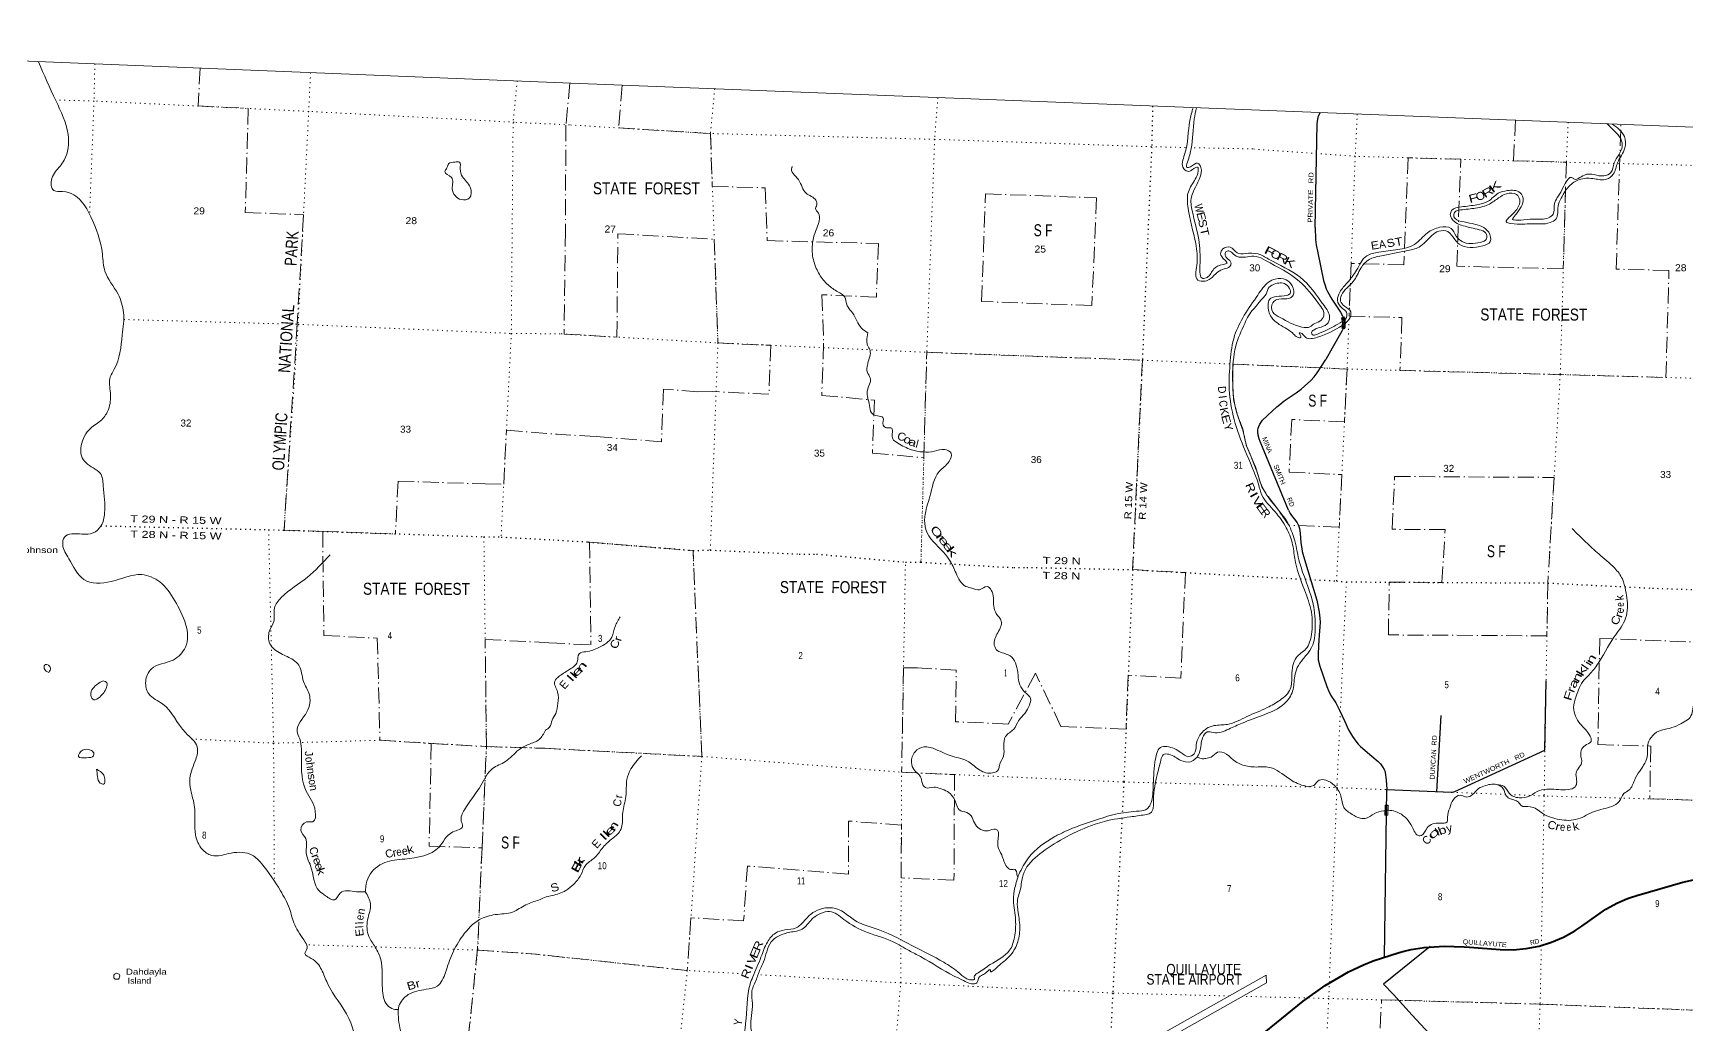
# Model space of a CAD drawing. Header units: feet. Extents: x -932108 to -739700, y 12311 to 202656.
# Drawn here: x -907176 to -865854, y 177869 to 202656 of the extents above; entities that cross this region are included whole.
import ezdxf
from ezdxf.enums import TextEntityAlignment as Align

# ---------------------------------------------------------------- set-up
doc = ezdxf.new("R2010")
doc.units = ezdxf.units.FT
doc.header["$LTSCALE"] = 80
doc.linetypes.add('DOT_DASHED', pattern=[7.7, 5, -1.2, 0.3, -1.2])
doc.linetypes.add('DOTTED', pattern=[1.5, 0.3, -1.2])
for name, color, linetype, lineweight in [('26', 7, 'Continuous', 40), ('29', 7, 'Continuous', 25), ('30', 7, 'Continuous', 35), ('31', 7, 'Continuous', 13), ('36', 7, 'Continuous', 13), ('39', 7, 'Continuous', 13), ('4', 7, 'Continuous', 13), ('44', 7, 'DOT_DASHED', 13), ('6', 7, 'DOTTED', 25), ('7', 7, 'DOTTED', 13)]:
    doc.layers.add(name, color=color, linetype=linetype, lineweight=lineweight)
for name, color, linetype in [('27', 7, 'Continuous'), ('41', 7, 'Continuous'), ('42', 7, 'Continuous')]:
    doc.layers.add(name, color=color, linetype=linetype)

msp = doc.modelspace()

# ---------------------------------------------------------------- linework, layer by layer
at = {"layer": '26'}
msp.add_lwpolyline([(-877083.03, 177132.26), (-875441.29, 178459.95), (-874893.83, 178857.67), (-874307.8, 179195.97), (-873938.12, 179367.88), (-873689.61, 179471.17), (-873046.05, 179680.24), (-872915.16, 179713.84), (-872745.87, 179756.84), (-872422.08, 179802.05), (-871922.49, 179838.24), (-871421.84, 179822.01), (-871287.7, 179808.7), (-870518.48, 179751.73), (-870192.31, 179746.77), (-869867.41, 179775.92), (-869547.33, 179838.87), (-869235.59, 179934.94), (-868935.6, 180063.07), (-868650.64, 180221.85), (-868478.81, 180337.9), (-867882.4, 180757.87), (-867860.45, 180771.79), (-867604.14, 180915.12), (-867334.26, 181030.88), (-867053.75, 181117.79), (-867046.45, 181119.62), (-865957.84, 181436.99), (-865691.57, 181491.88)], dxfattribs=at)
at = {"layer": '29'}
for p, q in [((-875142.17, 197799.79), (-875088.51, 200391.5)), ((-871999.98, 185598.22), (-872107.56, 183697.95)), ((-873410.49, 179571.02), (-873351.01, 183748.48)), ((-873351.01, 183748.48), (-871743.58, 183684.33)), ((-872269.54, 179825.99), (-873438.74, 178890.4))]:
    msp.add_line(p, q, dxfattribs=at)
for points in [[(-875088.51, 200391.5), (-875077.51, 200502.74), (-875070.04, 200542), (-875055.09, 200590.62), (-875020.53, 200666.18)], [(-875142.17, 197799.79), (-875133.58, 197497.8), (-875120.49, 197366.9), (-875073.78, 197161.21), (-874931.76, 196473.09), (-874903.73, 196372.11), (-874864.49, 196259.92), (-874834.59, 196200.08), (-874722.47, 196001.87), (-874505.7, 195680.25)], [(-874505.7, 195680.25), (-874457.11, 195590.49), (-874443.56, 195555.91), (-874430.95, 195485.78), (-874426.75, 195439.04), (-874423.48, 195392.28), (-874424.88, 195353.96), (-874430.95, 195313.75), (-874442.63, 195272.62), (-874472.06, 195205.29), (-874718.73, 194778.95), (-874874.65, 194499.31)], [(-875810.14, 190729.19), (-876517.82, 192451.82), (-876543.06, 192519.13), (-876566.41, 192608.9), (-876572.96, 192685.56), (-876571.09, 192730.43), (-876563.62, 192779.05), (-876548.67, 192823.93), (-876525.3, 192878.17), (-876494.47, 192928.65), (-876454.29, 192979.14), (-876099.24, 193315.73), (-876028.23, 193375.56), (-875916.1, 193461.58), (-875613.37, 193667.27), (-875489.11, 193760.77), (-875407.82, 193831.83), (-875254.59, 193973.94), (-875167.7, 194067.43), (-875090.14, 194168.42), (-874874.65, 194499.31)], [(-875810.14, 190729.19), (-875770.36, 190652.93), (-875735.77, 190600.58), (-875631.13, 190473.43), (-875590.96, 190415.45), (-875556.38, 190346.27), (-875533.03, 190271.47), (-875519.01, 190159.28), (-875496.58, 189912.45), (-875478.84, 189772.2), (-875466.68, 189703.02), (-875406.88, 189501.07), (-875100.42, 188483.83), (-875040.62, 188184.64), (-875026.61, 188033.18), (-875018.19, 187930.33), (-875022.87, 187820.01), (-875040.62, 187608.7), (-875063.04, 187354.39), (-875070.52, 187115.04), (-875063.99, 186993.5), (-875025.67, 186830.81), (-874853.75, 186329.67), (-874811.71, 186226.83), (-874749.1, 186105.28), (-874629.5, 185918.29), (-874532.33, 185738.78), (-874402.84, 185450.84)], [(-871655.76, 183701.4), (-869401.1, 184732.43), (-869374.56, 186474.56)], [(-874402.84, 185450.84), (-874309.04, 185247), (-874208.13, 185074.97), (-874124.97, 184959.03), (-874065.17, 184882.37), (-874010.04, 184824.39), (-873729.74, 184585.04), (-873565.29, 184450.41), (-873511.11, 184394.31), (-873456.91, 184315.77), (-873417.67, 184254.07), (-873398.05, 184214.8), (-873389.63, 184173.66), (-873367.21, 183990.4), (-873351.01, 183748.48)], [(-871743.58, 183684.33), (-871710.13, 183686.55), (-871677.43, 183694.03), (-871655.76, 183701.4)], [(-873438.74, 178890.4), (-873186.89, 178631.11), (-872715.96, 178115), (-872289.89, 177658.73), (-871990.89, 177277.26), (-871850.74, 177071.57), (-871736.74, 176873.34), (-871475.12, 176379.67), (-871368.61, 176144.06), (-871265.82, 175848.6), (-871153.69, 175482.09), (-871061.66, 175088.44)]]:
    msp.add_lwpolyline(points, dxfattribs=at)
at = {"layer": '29', "linetype": 'DOTTED', "lineweight": 100}
msp.add_arc((-874892.69, 195399.81), 467.93, 344.11126, 18.91466, dxfattribs=at)
at = {"layer": '31'}
for p, q in [((-874486.95, 195542.24), (-874414.26, 195562.34)), ((-874476.52, 195536.81), (-874419.65, 195552.54)), ((-874406.18, 195263.85), (-874480.03, 195279.55))]:
    msp.add_line(p, q, dxfattribs=at)
for points in [[(-874486.09, 195541.21), (-874473.2, 195496), (-874465.45, 195451.62), (-874462.37, 195406.68), (-874464, 195361.66), (-874470.37, 195316.87), (-874479.11, 195280.45)], [(-874469.66, 195285.52), (-874462.5, 195315.37), (-874456.02, 195360.95), (-874454.36, 195406.81), (-874457.5, 195452.58), (-874465.39, 195497.79), (-874476.52, 195536.81)], [(-874419.65, 195552.54), (-874407.81, 195510.99), (-874398.84, 195459.69), (-874395.28, 195407.75), (-874397.18, 195355.71), (-874404.48, 195304.31), (-874411.93, 195273.25), (-874469.66, 195285.52)], [(-874413.97, 195561.77), (-874400, 195512.78), (-874390.89, 195460.66), (-874387.27, 195407.88), (-874389.2, 195355), (-874396.61, 195302.81), (-874406.17, 195262.95)], [(-873397.72, 183107.79), (-873394.82, 183357.78), (-873319.82, 183356.91)], [(-873319.82, 183356.91), (-873322.72, 183106.92), (-873397.72, 183107.79)]]:
    msp.add_lwpolyline(points, dxfattribs=at)
msp.add_lwpolyline([(-873386.91, 183349.69), (-873327.9, 183349), (-873330.62, 183115), (-873389.63, 183115.69)], close=True, dxfattribs=at)
at = {"layer": '36'}
msp.add_lwpolyline([(-880814.23, 176603.76), (-876366.52, 179112.08), (-876361.74, 178924.27), (-880796.62, 176412.25)], dxfattribs=at)
at = {"layer": '39'}
for points in [[(-907044.18, 201939.6), (-906608.55, 200968.82), (-906303.29, 200123.64), (-906399.5, 199477.78), (-906615.12, 199192.41), (-906708.26, 199019.79), (-906656.3, 198723.08), (-906437.78, 198698.08), (-906157.67, 198613.6), (-905836.38, 198259.15), (-905735.04, 198064.73), (-905444.27, 197129.63), (-905380.42, 196705.42), (-905053.8, 196131.13), (-904916.92, 195675.08), (-904946.65, 195110.5), (-905150.06, 194252.42), (-905247.92, 194065.93), (-905243.71, 193658.8), (-905294.1, 193248.35), (-905461.88, 192992.83), (-905742.61, 192777.19), (-905971.36, 192347.44), (-905967.9, 192089.41), (-905674.31, 191786.7), (-905499.23, 191657.1), (-905423.82, 191345.13), (-905388.99, 190658.48), (-905481.39, 190336.75), (-905677.3, 190165.22), (-905956.9, 190136.87), (-906394.22, 190057.96), (-906435.57, 189872.68), (-906279.49, 189520.42), (-905905.85, 189000.19), (-905226.99, 188948.19), (-904460.46, 189121.47), (-904007.71, 188939.74), (-903635.63, 188469.94), (-903369.99, 187310.47), (-903680.18, 186987.52), (-904223.45, 186762.81), (-904361.61, 186453.44), (-904284.19, 186141.36), (-903941.68, 185890.6), (-903366.06, 185172.95), (-903073.12, 184815.88), (-903112.74, 184501.58), (-903258.6, 184035.47), (-903236.9, 183738.26), (-903141.17, 183306.42), (-903136.22, 182955.66), (-903116.59, 182616.25), (-902950.65, 182259.48), (-902718.23, 182106.87), (-902225.59, 182162.87), (-901699.96, 182110.46), (-901470.21, 181903.6), (-900993.76, 181219.09), (-900773.34, 180781.03), (-900640.23, 180371.5), (-900377.19, 179939.38), (-900328.37, 179783.84), (-900383.15, 179653.62), (-900225.78, 179532.96), (-899969.51, 179250.24), (-899820.97, 178908.44), (-899287.33, 178033.73), (-899023.16, 177049.59), (-898827.47, 176395.2), (-898613.37, 175828.54), (-898600.8, 175509.63), (-898573.26, 174879.75), (-898464.43, 174632.58), (-898273.21, 173599.7), (-898180.7, 172527.43), (-898123.48, 171886), (-898036.91, 171144.39), (-898146.46, 170555.59), (-898369.81, 169948.3), (-898814.33, 169188.87), (-899026.45, 168933.55), (-899051.96, 168578.26), (-899053.08, 168573.04)], [(-878194.36, 200790.2), (-878271.89, 200469.46), (-878404.68, 199617.48), (-878424.7, 199264.88), (-878299.72, 199196.84), (-878123.62, 199298.92), (-878081.12, 199305.81), (-878065.63, 199212.55), (-878137.96, 199004.68), (-878310.09, 198686.56), (-878324.06, 198333.78), (-878126.99, 197393.97), (-878100.08, 196848.35), (-878070.12, 196482.25), (-877893.57, 196457.18), (-877763.11, 196512.09), (-877581.11, 196680.6), (-877413.62, 196762.73), (-877277.06, 196819.49), (-877244.49, 196903.35), (-877337.74, 197025), (-877391.76, 197109.23), (-877375.45, 197187.49), (-877296.22, 197211.53), (-877183.77, 197127.69), (-877046.72, 197059.31), (-876619.29, 197073.71), (-876382.4, 196974.31), (-875531.17, 196446.22), (-875061.12, 195900.43), (-874926.98, 195585.93), (-875027.4, 195453.51), (-875186.61, 195379.21), (-875262.84, 195318.76), (-875474.63, 195308.49), (-876017.83, 195545.52), (-876199.3, 195681.72), (-876200.76, 195915.86), (-876053.11, 196008.63), (-875784.63, 196029.45), (-875695.92, 196103.68), (-875717.56, 196336.35), (-875868.33, 196489.87), (-876139.76, 196507.48), (-876305.06, 196431.33), (-876575.98, 196109.9), (-876912.56, 195602.6), (-877154.5, 195094.7), (-877262.87, 194466.05), (-877287.26, 193744.26), (-877167.19, 193002.33), (-876891.26, 192215.71), (-876560.35, 191379.15), (-876471.25, 191110.29), (-876142.76, 190687.49), (-875865.87, 190292.36), (-875715.44, 189912.83), (-875649.93, 189521.53), (-875412.02, 188744.04), (-875236.46, 188184.22), (-875236.11, 187625.21), (-875373.14, 187265.75), (-875615, 187046.43), (-875697.05, 186850.93), (-875726.19, 186603.52), (-875763.98, 186263.52), (-876019.5, 185988.07), (-876339.05, 185799.15), (-876848.99, 185573.13), (-877333.81, 185380.72), (-877667.09, 185347.57), (-877856.49, 185274.12), (-878041.25, 185079.45), (-878113.87, 184861.49), (-878166.24, 184647.01), (-878307.17, 184578.27), (-878495.81, 184674.3), (-878848.07, 184825.33), (-879009.77, 184805.59), (-879096.44, 184660.67), (-879145.19, 184431.97), (-879189.5, 183789.43), (-879261.54, 183377.73), (-879337.01, 183272.86), (-879538.08, 183213.86), (-880059.52, 183151.62), (-880601.74, 182995.1), (-881395.61, 182700.26), (-881646.92, 182574.03), (-882304.44, 182043.34), (-882547.67, 181632.34)], [(-878110.85, 200786.08), (-878162.01, 200508.79), (-878241.25, 199770.36), (-878333.38, 199431.86), (-878347.2, 199299.06), (-878256.06, 199316.71), (-878078.28, 199406.63), (-877994.86, 199293.33), (-878019.57, 199059.92), (-878131.51, 198804.71), (-878235.12, 198559.36), (-878212.7, 198211.63), (-878051.69, 197492.78), (-878021.98, 196832.06), (-877946.09, 196523.21), (-877842.65, 196548.6), (-877675.55, 196759.9), (-877442.75, 196872.52), (-877343.05, 196908.1), (-877413.06, 196996.81), (-877503.62, 197142.6), (-877447.93, 197260.13), (-877265.43, 197303.5), (-877092.01, 197167.52), (-876889.18, 197145.76), (-876567.21, 197134.82), (-876308.92, 197008.6), (-875518.03, 196554.83), (-874917.69, 195843.99), (-874780.97, 195549.6), (-874848.19, 195379.93), (-875045.98, 195294.59), (-875178.63, 195233.69), (-875232.72, 195172.63), (-875212.23, 195113.54), (-875099.07, 195126.55), (-874676.58, 195322.7), (-874465.13, 195447.33)], [(-874465.13, 195447.33), (-874385.32, 195508.37), (-874360.42, 195677.19), (-874481.96, 195795.59), (-874583.69, 195973.98), (-874525.39, 196184.26), (-874343.69, 196413.32), (-874107.04, 196733.69), (-873853.32, 197087.89), (-873552.66, 197178.45), (-873079.48, 197244.04), (-872662.84, 197375.78), (-872334.46, 197663.34), (-872026.4, 197802.12), (-871747.2, 197774.21), (-871619.66, 197582.99), (-871468.43, 197445.61), (-871017.82, 197425.06), (-870860.29, 197511.51), (-870878.39, 197655.29), (-871043.11, 197742.59), (-871445.21, 197840.51), (-871720.65, 198001.51), (-871765.54, 198123.84), (-871732.68, 198217.78), (-871488.31, 198311.91), (-871100.06, 198365.73), (-870823.66, 198452.92), (-870566.28, 198651.63), (-870340.82, 198718.04), (-870024.01, 198666.88), (-869942.93, 198470.9), (-870025.27, 198265.32), (-870184.43, 198049.76), (-870207.99, 197999.97), (-870174.12, 197986.92), (-870002.98, 197984.2), (-869686.08, 198007.71), (-869310.53, 198039.68), (-869195.09, 198133.35), (-869173.02, 198344.63), (-869006.36, 198683.09), (-868696.57, 199025.64), (-868692.66, 199021.5), (-868416.27, 199108.69), (-867931.49, 199085.17), (-867755.9, 199169.1), (-867670.58, 199408.9), (-867471.74, 199817.1), (-867504.58, 200009.72), (-867668.07, 200212.02), (-867848.94, 200386.86)], [(-867716.15, 200381.91), (-867416.33, 200067.82), (-867402.1, 199786.91), (-867587.78, 199416.7), (-867692.63, 199126.99), (-867861.31, 199002.5), (-868163.1, 199014.9), (-868503.76, 199006.18), (-868767.88, 198854.07), (-868996.54, 198531.46), (-869072.84, 198325.71), (-869121.91, 198014.27), (-869273.69, 197917.58), (-869723.65, 197889.68), (-870251.2, 197896.22), (-870370.71, 197943.93), (-870307.66, 198037.03), (-870127.32, 198217.7), (-870030.97, 198491.5), (-870107.95, 198618.75), (-870365.24, 198637.99), (-870559.45, 198536.41), (-870789.37, 198383.36), (-871132.64, 198281.87), (-871514.63, 198235.95), (-871655.09, 198183.34), (-871674.61, 198062.79), (-871492.46, 197950.79), (-870980.45, 197821.58), (-870807.26, 197677.53), (-870767.51, 197444.36), (-870949.71, 197340.43), (-871546.74, 197383.2), (-871656.32, 197497.23), (-871824, 197693.59), (-872051.32, 197703.93), (-872223.46, 197599.72), (-872547.92, 197308.02), (-872868.88, 197211.97), (-873527.16, 197082.89), (-873789.35, 196999.34), (-874000.96, 196781.2), (-874191.77, 196443.42), (-874485.34, 196104.45), (-874507.66, 195955.73), (-874406.53, 195827.81), (-874255.25, 195692.44), (-874296.82, 195503.9), (-874463.46, 195351.05)], [(-896636.24, 199429.88), (-896787.23, 199393.09), (-896834.69, 199288.69), (-896887.69, 199194.64), (-896723.46, 199049.47), (-896701.17, 198764.32), (-896476.58, 198493.25), (-896272.91, 198535.47), (-896253.76, 198802.43), (-896446.56, 199063.86), (-896503.45, 199260.08), (-896521.41, 199428.18), (-896636.24, 199429.88)], [(-886321.92, 195165.25), (-886479.47, 195282.98), (-886699.56, 195662.92), (-886812.11, 195803.52), (-886848.09, 195879.27), (-886891.06, 196056.14), (-887070.26, 196190.65), (-887310.73, 196363.32), (-887431.82, 196488.03), (-887606.37, 196775.8), (-887704.28, 197133.93), (-887657.79, 197604.82), (-887534.05, 197966.43), (-887552.46, 198156.7), (-887623.49, 198271.84), (-887603.48, 198333.81), (-887617.2, 198479.54), (-887861.69, 198652.33), (-888052.77, 198993.06), (-888220.92, 199292.74), (-888205.98, 199320.55)], [(-874463.46, 195351.05), (-874466.35, 195349.17), (-875086.97, 195055.58), (-875379.15, 195051.57), (-875471.13, 195146.95), (-875512.94, 195164.25), (-875533.01, 195166.82), (-875514.53, 195107.79), (-875500.19, 195044.83), (-875582.48, 195055.18), (-875680.96, 195134.6), (-876038.71, 195376.58), (-876237.1, 195555.63), (-876317.01, 195864.59), (-876283.01, 195998.86), (-876109.72, 196072.76), (-875855.15, 196100.02), (-875765.12, 196149.99), (-875779.76, 196273.5), (-875911.31, 196394.19), (-876200.09, 196367.88), (-876288.4, 196307.77), (-876369.89, 196132.44), (-876505.26, 195974.74), (-876676.39, 195763.55), (-876678.46, 195761.59), (-876902.21, 195398.49), (-877125.72, 194829.54), (-877203.63, 194066.85), (-877161.56, 193415.87), (-877059.32, 193041.72), (-876959.93, 192780.65), (-876863.02, 192360.23), (-876662.81, 191888.52), (-876452.15, 191287.35), (-876158.11, 190857.43), (-875809.03, 190379.58), (-875651.56, 189963.53), (-875531.67, 189429.46), (-875208.54, 188459.92), (-875138.94, 187856.61), (-875271.47, 187228.63), (-875448.86, 187009.54), (-875593.82, 186797.62)], [(-882568.82, 181559.4), (-882596.88, 181642.76), (-882603.09, 181703.5), (-882641.93, 181751.08), (-882750.59, 181754.32), (-882843.32, 181817.63), (-882975.26, 182116.23), (-883067.31, 182334.93), (-883069.2, 182472.23), (-883054.19, 182635.26), (-883069.67, 182722.51), (-883126.92, 182760.55), (-883313.38, 182721.71), (-883495.63, 182755.4), (-883633, 182874.54), (-883716.16, 183054.63), (-883847.43, 183175.6), (-884036.63, 183245.83), (-884110.58, 183397.39), (-884328.98, 183700.59), (-884507.99, 183774.55), (-884672.01, 183811.73), (-884881.82, 183799.83), (-884957.24, 183902.99), (-885004.49, 184071.92), (-885160.51, 184240.05), (-885229.4, 184425.77), (-885140.67, 184695.59), (-884917.5, 184816.08), (-884617.33, 184752.63), (-884213.63, 184583.17), (-883796.88, 184445.6), (-883521.29, 184235.55), (-883201.12, 184167.47), (-883055.57, 184251.94), (-883030.26, 184356.13), (-882930.61, 184587.28), (-882921.15, 184833.22), (-882877.48, 185078.15), (-882678.76, 185255.88), (-882551.43, 185470.06), (-882379.96, 185678.88), (-882283.92, 185857.66), (-882254.7, 186024.3), (-882389.02, 186177.66), (-882520.17, 186369.27), (-882567.23, 186610.85), (-882722.81, 187059.51), (-882917.25, 187156.13), (-883084.25, 187227.71), (-883160.83, 187359.17), (-883072.83, 187671.39), (-882985.62, 187957.4), (-883110.61, 188152.87), (-883171.69, 188330.28), (-883233.86, 188737.8), (-883339.95, 188825.74), (-883525.68, 188744.49), (-883717.87, 188782.52), (-883867.56, 188827.35), (-884115.4, 189155.64), (-884274.71, 189481.3), (-884431.65, 189685.79), (-884867.83, 190245.75), (-884894.39, 190565.43), (-884770.16, 191076.38), (-884537.88, 191697.13), (-884290.68, 191946.08), (-884239.94, 192158.5), (-884398.34, 192247.99), (-884655.35, 192207.22), (-885232.22, 192244.61), (-885567.69, 192405.99), (-885697.26, 192516.82), (-885707.55, 192642.26), (-885721.51, 192779.92), (-885854.13, 192789.93), (-885934.67, 192856.92), (-885941.06, 193044.81), (-886078.62, 193091.29), (-886229.4, 193166.43), (-886276.22, 193349.47), (-886333.76, 193710.44), (-886257.28, 194041.17), (-886335.44, 194186.8), (-886324.03, 194364.07), (-886316.77, 194404.21), (-886264.62, 194729.62), (-886325.17, 194858.57), (-886344.24, 194960.06), (-886321.92, 195165.25)], [(-868721.9, 190272.03), (-868376.94, 189933.53), (-868056.95, 189638.1), (-867658.1, 189281.97), (-867466.24, 189014.3), (-867385.7, 188727.53), (-867343.39, 188227.9), (-867408.98, 187973.42), (-867676.42, 187561.07), (-868105.18, 186856.54), (-868328.33, 186586.25), (-868417.27, 186492.34), (-868622.54, 186081.82), (-868684.84, 185801.02), (-868521.06, 185394.89), (-868272.02, 185083.26), (-868249.5, 184953.48), (-868323.72, 184892.98), (-868457.16, 184803.84), (-868508.46, 184627.68), (-868484.12, 184419.14), (-868572.92, 184270.25), (-868625.32, 184126.4), (-868606.17, 183948.28), (-868645.98, 183822.25), (-868823.19, 183752.49), (-869294.27, 183761.5), (-869534.92, 183727.81), (-869774.27, 183597.21), (-870045.67, 183544.19), (-870298.16, 183662.18), (-870432.2, 183837.43), (-870587.35, 183872.58)], [(-899756.79, 189620.08), (-900326.88, 189054.26), (-900974.65, 188548.71), (-901144.83, 188285.25), (-901163.42, 187947.75), (-901269.68, 187713.33), (-901259.02, 187396.53), (-900984.89, 187149.18), (-900676.15, 186990.76), (-900533.54, 186856.73), (-900420.25, 186454.23), (-900278.37, 186140.96), (-900334.76, 185690.52), (-900580.35, 185205.2), (-900514.91, 185018.63), (-900471, 184516.85), (-900351.49, 183707.13), (-900124.17, 183204.26), (-900185.16, 182947.44), (-900344.73, 182941.3), (-900483.7, 182738.73), (-900364.95, 182529.35), (-900352.54, 182166.13), (-900241.33, 181844.31), (-900028.18, 181217.26), (-899868.69, 181098.51), (-899641.86, 180996.54), (-899502.75, 181160.83), (-899093.65, 181198.84), (-898874.21, 181196.21)], [(-892503.84, 188069.28), (-892635.62, 187824.71), (-892715.53, 187562.56), (-893037.13, 187301.05), (-893364.41, 187195.08), (-893533, 187145.27), (-893579, 186942.72), (-893765.54, 186756.17), (-894020.01, 186589.67), (-894142.62, 186455.84), (-894071.46, 186193.54), (-894061.42, 185906.69), (-894118.96, 185652), (-894206.26, 185484.9), (-894271.53, 185313.15), (-894375, 185233.83)], [(-863384.25, 188326.88), (-863431.68, 188371.79), (-863512.13, 188376.03), (-863620.4, 188322.53), (-863706.09, 188355.17), (-863809.33, 188408.48), (-864023.7, 188378.1), (-864525.51, 188297.15), (-864812.51, 188262.72), (-864877.63, 188167.66), (-865012.44, 188030.13), (-865107.32, 188022.67), (-865382.09, 187707.39), (-865512.26, 187448.65), (-865549.81, 187259.99), (-865654.72, 186968.26), (-865628.94, 186739.51), (-865435.09, 186542.42), (-865396.95, 186323.42), (-865508.86, 186140.86), (-865657.16, 185953.25), (-865751.99, 185590.61), (-866048.13, 185374.81), (-866290.48, 185280.62), (-866554.29, 185211.24), (-866750.16, 185051.19), (-866833.94, 184865.83), (-866850.69, 184557.53), (-866934.76, 184362.09), (-867033.62, 184213.48), (-867163.05, 183980.95), (-867296.73, 183740.47), (-867426.14, 183651.23), (-867546.67, 183448.72), (-867731.39, 183326.7), (-868161.83, 183205.44), (-868578.11, 183015.16), (-869039.75, 183001.72), (-869466.31, 183160.85), (-869769.93, 183322.64), (-869996.68, 183353.14), (-870060.88, 183433.62), (-870178.09, 183491.35), (-870289.78, 183530.77), (-870380.14, 183611.98), (-870442.07, 183773.12), (-870600.35, 183874.37), (-870927.71, 183837.03), (-871095.48, 183744.81), (-871250.87, 183591.7), (-871384.5, 183567.15), (-871522.3, 183609.31), (-871686.38, 183504.89), (-871781.08, 183289.56), (-871833.86, 183060.96), (-871845.32, 182940.2), (-872021.39, 182910.77), (-872205.11, 182895.68), (-872345.05, 182790.58), (-872486.34, 182604.74), (-872567.58, 182601.04), (-872665.61, 182708.65), (-872782.3, 182927.81), (-873147.08, 183206.32), (-873316.03, 183235.39)], [(-906785.89, 186679.13), (-906738.23, 186787.54), (-906873.15, 186872.84), (-906902.84, 186801.8), (-906846.75, 186712.38), (-906785.89, 186679.13)], [(-875593.82, 186797.62), (-875652.12, 186587.34), (-875705.08, 186209.42), (-875911.25, 185898.29), (-876416.57, 185621.69), (-876964.35, 185410.85), (-877298.86, 185262.71), (-877694.18, 185172.75), (-877836.68, 185190.83), (-877953.54, 185046.75), (-877994.49, 184880.38), (-878041.17, 184653.64), (-878258.48, 184447.76), (-878497.3, 184478.59), (-878797.12, 184632.2), (-878936.39, 184621.93), (-878998.69, 184484.41), (-879089.49, 184121.66), (-879181.82, 183490.55), (-879261.64, 183159.78), (-879395.67, 183121.12), (-879755.69, 183068.53), (-880407.47, 182955.41), (-880635.05, 182885.03), (-881352.9, 182571.94), (-881959.97, 182187.17), (-882381.06, 181754.86), (-882471.37, 181480.89), (-882498.57, 181302.04), (-882582.82, 180957.26), (-882564.62, 180674.23), (-882521.25, 180283.55), (-882590.48, 179900.02), (-882776.59, 179586.32), (-883063.63, 179335.96), (-883218.45, 179203.02), (-883244.89, 179193.67), (-883256.23, 179220.21), (-883259.46, 179248.56), (-883322.82, 179216), (-883429.98, 179130.18), (-883530.31, 179072.42), (-883596.91, 178924.93), (-883728.65, 178896.29), (-883931.78, 178978.6), (-884160.28, 179089.87), (-885000.63, 179575.28), (-885290.44, 179726.59), (-885685.05, 179947.4), (-886331.13, 180179.22), (-886918.18, 180504.24), (-887275.12, 180703.83), (-887489.94, 180657.31), (-887715.6, 180512.21), (-887960.26, 180264.71), (-888264.67, 180184.35), (-888549.4, 180087.3), (-888730.67, 179945), (-888846.4, 179697.97), (-888924.01, 179445.85), (-889007.68, 179264.52), (-889118.63, 178972.96), (-889219.69, 178675.07), (-889203.05, 178408.22), (-889240.29, 177801.82), (-889206.29, 177578.89), (-889322.41, 177247.11), (-889471.36, 176750.76), (-889751.83, 176090.56), (-889905.34, 176004), (-890135.68, 175907.46), (-890457.1, 176009.19), (-891042.04, 176194.92), (-891219.21, 176197.81), (-891551.09, 176071.79), (-891836.14, 175892.01), (-891930.58, 175757.4), (-891925.35, 175585.72), (-891922.53, 175399.98), (-892019.38, 175251.31), (-892173.99, 175197.07), (-892727.76, 175202.32), (-893125.57, 175166.92), (-893235.29, 174990.36), (-893241.89, 174756.45), (-893368.51, 174552.09), (-893461.43, 174542.56), (-893567.23, 174505.13), (-893600.2, 174407.16), (-893622.33, 174193.86), (-893610.13, 173983.64)], [(-905427.26, 186470.34), (-905678.36, 186283.43), (-905735.4, 186106.99), (-905660.38, 185992.46), (-905511.74, 186063.6), (-905342.94, 186298.93), (-905330.98, 186419.2), (-905427.26, 186470.34)], [(-894375, 185233.83), (-894532.16, 185002.19), (-894792.17, 184880.19), (-895042.91, 184741.62), (-895375.76, 184450.01), (-895694.64, 184278.58), (-895985.54, 183855.95), (-896400.63, 183244.13), (-896477.08, 182959.87), (-896445.09, 182831.37), (-896685.78, 182692.29), (-897032.92, 182314.78), (-897890.33, 182015.09), (-898390.68, 181925.23), (-898784.52, 181582.28), (-898861.5, 181328.27), (-898875.86, 181200.06)], [(-905740.14, 184737.41), (-905943.85, 184735.48), (-906038.42, 184575.01), (-905838.2, 184546.9), (-905664.49, 184594.64), (-905660.94, 184666.98), (-905740.14, 184737.41)], [(-873315.13, 183235.24), (-873430.64, 183222.25), (-873668.45, 183146.09), (-873860.89, 183036.4), (-874014.08, 183032.57), (-874218.77, 183131.07), (-874423.37, 183304.24), (-874499.88, 183590.9), (-874661.67, 183853.69), (-874873.5, 183984.68), (-875038.65, 183985.22), (-875179.26, 183855.93), (-875431.25, 183848.78), (-875802.84, 184028.59), (-876274.52, 184301.99), (-876662.91, 184314.76), (-876989.5, 184376.28), (-877132.31, 184454.91), (-877579.08, 184683.21), (-877737.52, 184564.5), (-877877.48, 184530.04), (-877962.46, 184516.25), (-878024.29, 184538.14), (-878086.28, 184561.9)], [(-891973.37, 184595.64), (-892238.48, 184265.97), (-892338.62, 184000.34), (-892364.54, 183581.3), (-892442.45, 183175.81), (-892461.9, 182843.37), (-892524.47, 182695.77), (-892723.09, 182509.56), (-892957.18, 182279.93), (-893155.32, 182039.22), (-893376.08, 181853.62), (-893487.34, 181622.61), (-893669.21, 181387.5), (-893867.09, 181227.5), (-894200.92, 181103.56), (-894401.83, 181050.6), (-894544.33, 180990.8)], [(-905589.82, 184262.23), (-905565.06, 184073.98), (-905496.33, 183913.42), (-905414.96, 183887.2), (-905386.33, 184018.73), (-905426.86, 184137.59), (-905583.57, 184257.45)], [(-882547.67, 181632.34), (-882643.54, 181304.03), (-882678.86, 180980.11), (-882628.28, 180488.32), (-882656.49, 180059.25), (-882776.46, 179733.63), (-883263.93, 179375.82), (-883565.88, 179168.25), (-883654.64, 179092.01), (-883661.42, 179065.96), (-883650.82, 179013.2), (-883735.98, 178993.36), (-883873.83, 179033.5), (-884072.67, 179196.42), (-884422.49, 179434.15), (-885204.4, 179849.33), (-886184.76, 180298.26), (-886583.43, 180446.54), (-887123.9, 180780.36), (-887458.41, 180775.5), (-887690.87, 180674.98), (-887903.97, 180475.05), (-888108.4, 180297.07), (-888391.88, 180244.38), (-888629.87, 180162.18), (-888829.57, 179937.65), (-888989.2, 179562.68), (-889194.45, 179069.91), (-889262.14, 178884.1), (-889308.99, 178651.31), (-889407.47, 177659.14), (-889565.17, 176995.53), (-889675.77, 176502.15), (-889833.94, 176250.24), (-890108.48, 176086.31), (-890578.78, 176194.19), (-891080.5, 176331.19), (-891447.71, 176309.07), (-891650.15, 176201.67), (-891822.12, 176103.52), (-891993.13, 175896.36), (-892050.56, 175645.69), (-892092.13, 175457.15), (-892302, 175372.15), (-892771.35, 175371.02), (-893104.41, 175345.94), (-893263.65, 175199), (-893308.2, 174976.23), (-893373.96, 174715.71), (-893481.47, 174617.78), (-893522.42, 174665.33), (-893467.9, 174813.16), (-893412.52, 174991.23), (-893428.53, 175066.34), (-893495.61, 174973.35), (-893588.64, 174745.87), (-893648.1, 174565.89), (-893721.27, 174471.05), (-893741.73, 174245.6), (-893739.37, 174043.73), (-893621.41, 173798.29), (-893475.39, 173761.96), (-893258.38, 173814.47), (-893048.05, 173701.69), (-892917.36, 173550.75), (-892921.49, 173332.91), (-893105.58, 173019.16), (-893291.51, 172732.83)], [(-898875.86, 181200.06), (-898745.66, 180895.43), (-898817.68, 180496.13), (-898787.72, 180079.66), (-898625.58, 179809.69), (-898491.26, 179506.87), (-898448.54, 178775.51), (-898331.42, 178368.79), (-898169.33, 178262), (-898048.32, 178254.01)], [(-894544.33, 180990.8), (-894861.98, 180870.9), (-895195.44, 180690.12), (-895628.04, 180625.08), (-896021.18, 180501.66), (-896438.08, 180099.43), (-896699.9, 179653.19), (-896872.2, 179182.35), (-897076.49, 178840.01), (-897354.64, 178759.21), (-897800.65, 178626.35), (-898034.76, 178333.85), (-898055.74, 178193.88)], [(-905039.33, 179013.65), (-905016.1, 179117.24), (-905090.54, 179161.24), (-905155.26, 179116.12), (-905143.51, 179026.9), (-905039.33, 179013.65)], [(-898055.84, 178191.87), (-897972.6, 177670.01), (-897838.3, 177284.59), (-898029.17, 176887.19), (-898354.11, 176633.47), (-898694.38, 176642.39), (-898814.7, 176819.62), (-898826.9, 177063.97), (-898903.52, 177063.77), (-898964.95, 176854.62)]]:
    msp.add_spline(points, degree=3, dxfattribs=at)
at = {"layer": '4'}
msp.add_lwpolyline([(-924530.42, 202655.58), (-893729.37, 201405.05), (-862926.63, 200196.88), (-832122.26, 199031.09), (-801316.3, 197907.67), (-770508.84, 196826.62), (-739699.92, 195787.95), (-745759.19, 12310.89), (-776820.49, 13358.06), (-807880.32, 14447.96), (-838938.61, 15580.59), (-869995.32, 16755.93)], dxfattribs=at)
at = {"layer": '44'}
for p, q in [((-895349.02, 192732.64), (-894079.59, 192630.18)), ((-898056.33, 191460.24), (-898122.63, 190141.7)), ((-899939.36, 190201.84), (-898122.63, 190141.7)), ((-893270.51, 189934.77), (-893238.62, 187365.55)), ((-893270.51, 189934.77), (-890686.58, 189726.2)), ((-895880.53, 187502.64), (-894287.54, 187419.98)), ((-894287.54, 187419.98), (-893238.62, 187365.55)), ((-896066.61, 179740.45), (-894598.28, 179634.25))]:
    msp.add_line(p, q, dxfattribs=at)
for points in [[(-903003.59, 201777.13), (-903050.3, 200835.72), (-901799.8, 200774.48), (-901873.19, 198172.18), (-900418.14, 198114.92), (-900575.52, 195409.54), (-900906.06, 190233.4), (-899939.36, 190201.84), (-899910.37, 187601.03), (-898576.42, 187534.95), (-898508.7, 184983.01), (-897226.29, 184902.36), (-897281.61, 182333.03), (-895958.29, 182295.29), (-896071.96, 179771.3), (-896329.94, 177260.44), (-895127.51, 177197.02), (-895302.38, 174634.83), (-894798.38, 174620.57)], [(-892453.99, 201354.18), (-892543.16, 200285.16), (-890251.72, 200145.47), (-890204.56, 198823.81), (-888882.5, 198789.56), (-888835.34, 197467.9), (-886056.7, 197395.93), (-886106.16, 196055.81), (-887466.29, 196116.64), (-887423.24, 194910.1), (-887471.35, 193601.44), (-886154.87, 193481.2), (-886203.44, 192160.14), (-884919.9, 192042.91), (-884846.59, 194678.16), (-879460.01, 194480.5), (-879704.32, 189246.39), (-878386.2, 189173.34), (-878494.66, 186535.3), (-879812.78, 186608.35), (-879868.22, 185259.8), (-881493.36, 185330.81), (-882129.3, 186656.34), (-882812.52, 185388.45), (-884131.69, 185446.1), (-884108.19, 186735.36), (-885078.24, 186791.75), (-885427.34, 186794.14), (-885474.93, 184183.53), (-884155.17, 184125.86), (-884167.01, 181483.86), (-885486.77, 181541.53), (-885480.86, 182859.88), (-886800.41, 182964.2), (-886806.35, 181640.56), (-889328.63, 181839.98), (-889422.03, 180468.82), (-890739.88, 180545.24), (-890829.59, 179228.22), (-894598.28, 179634.25)], [(-893761.46, 201406.33), (-893862.87, 200352.7), (-893876.39, 197721.54)], [(-870139.24, 200485.46), (-870186.2, 199464.98), (-868866.51, 199427.91), (-868942.73, 196761.55), (-871604.26, 196830.24), (-871502.59, 199501.95), (-872822.13, 199539.01), (-872923.92, 196864.3), (-874243.58, 196898.35), (-874293.78, 195579.22), (-872974.13, 195545.16), (-873024.33, 194226.01), (-866379.17, 194049.5), (-866302.75, 196723.07), (-867622.35, 196756.02), (-867502.23, 200360.02)], [(-893876.39, 197721.54), (-893907.59, 195133.8), (-892588.2, 195057.48), (-892566.06, 197641.66), (-890157.4, 197502.14), (-890064.97, 194911.53), (-888746.24, 194852.56), (-888791.05, 193633.75), (-890205.89, 193696.11), (-890564.8, 193689.25), (-891428.24, 193758.95), (-891476.78, 192438.57), (-893126.22, 192571.71), (-894079.59, 192630.18)], [(-875796.11, 190358.96), (-876078.22, 190756.32), (-876367.69, 191142.47), (-876472.21, 191319.45), (-876616.94, 191737.78), (-876769.72, 192131.98), (-876858.16, 192341.15), (-876954.65, 192751.43), (-877083.3, 193105.4), (-877179.79, 193491.55), (-877195.87, 193853.57), (-877211.95, 194167.32), (-877192.04, 194382.78)], [(-877192.04, 194382.78), (-874343.99, 194260.07), (-874409.76, 192941.68), (-875728.56, 192998.5), (-875794.33, 191680.11), (-874475.52, 191623.29), (-874541.29, 190304.9), (-875796.11, 190358.96)], [(-898056.33, 191460.24), (-895879.42, 191388.52), (-895417, 191380.66), (-895349.02, 192732.64)], [(-894392.83, 184781.89), (-890465.19, 184578.07), (-890686.58, 189726.2)], [(-897226.29, 184902.36), (-895847.29, 184824.05), (-895880.53, 187502.64)], [(-863421.66, 187350.28), (-868033.43, 187527.08), (-868078.12, 184874.21), (-866758.55, 184837.84), (-866780.78, 183517.95), (-865450.31, 183481.27), (-865437.38, 184802.75), (-863533.43, 184745.85)], [(-895958.29, 182295.29), (-895847.29, 184824.05), (-894392.83, 184781.89)], [(-877641.98, 174501.02), (-877578.12, 175819.62), (-876258.74, 175774.68), (-875918.99, 175174.86), (-874939.37, 175729.74), (-874867.63, 177211.2), (-873547.78, 177176.15), (-873483.91, 178494.92), (-869520.31, 178389.65), (-864291.12, 178182.23), (-864339.31, 176803.67), (-863828.52, 176791.96)]]:
    msp.add_lwpolyline(points, dxfattribs=at)
for points in [[(-883379.61, 198635.89), (-880603.73, 198540.38), (-880721.48, 195847.68), (-883478.79, 195948.86)], [(-873156.33, 191574.2), (-869172.18, 191551.59), (-869330.27, 188912.57), (-869352.51, 187592.54), (-873312.69, 187615.03), (-873290.45, 188934.92), (-871974.11, 188927.45), (-871895.06, 190247.03), (-873222.16, 190254.56)]]:
    msp.add_lwpolyline(points, close=True, dxfattribs=at)
at = {"layer": '6'}
for points in [[(-879204.42, 200830.06), (-879227.4, 199799.7), (-879460.01, 194480.5), (-879704.32, 189246.39), (-879922.44, 183940.91), (-879963.03, 183169.88)], [(-905479.14, 190340.71), (-901292.58, 190244.62), (-900906.06, 190233.4), (-895912.38, 190068.89), (-895483.32, 190061.59), (-894184.9, 189991.67)], [(-894184.9, 189991.67), (-893313.23, 189938.22), (-890686.58, 189726.2), (-890255.3, 189734.44), (-888036.34, 189636.64), (-887599.25, 189636.64), (-885379.22, 189433.87), (-884992.56, 189431.23), (-882671.92, 189296.31), (-882349.49, 189301.5), (-879704.32, 189246.39), (-875494.86, 189013.09)], [(-875393.7, 189007.47), (-874608.18, 188963.94), (-874363.07, 188941.01), (-869324.23, 188912.41), (-866715.38, 188783.63), (-864079.23, 188694.45), (-863370.84, 188669.31)], [(-879970.2, 183033.75), (-880200.15, 178665.34), (-880285.79, 176908.99)]]:
    msp.add_lwpolyline(points, dxfattribs=at)
at = {"layer": '7'}
for p, q in [((-874264.42, 196350.84), (-874288.1, 195728.5)), ((-904909.11, 195497.43), (-900995.48, 195389.09)), ((-884914.65, 192231.58), (-884992.56, 189431.23))]:
    msp.add_line(p, q, dxfattribs=at)
for points in [[(-905633.89, 201883.35), (-905653.51, 200957.44), (-905764.1, 198130.84)], [(-900241.75, 201665.67), (-900556.45, 195342.72), (-900906.06, 190233.4)], [(-895080.6, 201459.02), (-895182.32, 200422.99), (-895227.51, 195149.4), (-895483.32, 190061.59)], [(-890144.53, 201262.26), (-890251.72, 200145.47), (-890064.97, 194911.53), (-890255.3, 189734.44)], [(-893771.08, 200360.02), (-895153.86, 200427.61), (-900290.69, 200697.65), (-905653.51, 200957.44), (-906610.27, 200982.92)], [(-884571.34, 201039.85), (-884650.15, 200000.38), (-884846.59, 194678.16), (-884992.56, 189431.23)], [(-884571.22, 201041.41), (-884650.15, 200000.38), (-884846.59, 194678.16), (-884906.92, 192509.42)], [(-874090.26, 200629.86), (-874141.68, 199576.07), (-874257.61, 196529.72)], [(-868820.64, 200424.79), (-868866.51, 199427.91), (-868883.36, 198838.46)], [(-878380.3, 199795.77), (-879229.02, 199813.87), (-884650.15, 200000.38), (-890251.72, 200145.47), (-893771.08, 200360.02)], [(-867674.86, 199398.15), (-868866.51, 199427.91), (-874141.68, 199576.07), (-876698.63, 199759.92), (-878237.9, 199792.74)], [(-862961.65, 199287.95), (-863701.58, 199298.95), (-867596.16, 199396.19)], [(-868886.84, 198716.77), (-869018.16, 194122.61), (-869330.27, 188912.57), (-869419.92, 183591.43), (-869520.31, 178389.65), (-869642.97, 175263.54)], [(-874296.65, 195504.11), (-874343.99, 194260.07), (-874608.18, 188963.94)], [(-900619.26, 195378.68), (-900554.77, 195376.89), (-895227.51, 195149.4), (-893979.5, 195137.96)], [(-893979.5, 195137.96), (-890064.97, 194911.53), (-884846.59, 194678.16), (-879460.01, 194480.5), (-877269.91, 194386.14)], [(-877192.04, 194382.78), (-874343.99, 194260.07), (-869018.16, 194122.61), (-863891.87, 193980.6), (-863166.64, 193968.3)], [(-901292.58, 190244.62), (-901167.48, 184908.15), (-901147.33, 181464.43)], [(-895912.38, 190068.89), (-895847.29, 184824.05), (-896066.61, 179740.45), (-896606.39, 174658.74), (-896816.8, 171747.99), (-896920.33, 170315.82)], [(-890686.58, 189726.2), (-890465.19, 184578.07), (-890829.59, 179228.22), (-891137.63, 176342.65)], [(-885493.73, 179989.35), (-885474.93, 184183.53), (-885379.22, 189433.87)], [(-874363.08, 188941.01), (-874596.01, 183871.77), (-874803.76, 178529.97), (-875070.69, 173018.28), (-875169.44, 169243.45)], [(-894392.83, 184781.89), (-895847.29, 184824.05), (-898508.7, 184983.01), (-901167.48, 184908.15), (-903235.5, 185016.91)], [(-894392.83, 184781.89), (-890465.19, 184578.07), (-885474.93, 184183.53), (-879922.44, 183940.91), (-879179.03, 183920.88)], [(-879121.83, 183919.34), (-874598.8, 183797.47), (-869345.62, 183588.64), (-864130.61, 183444.9), (-863572.86, 183426.44)], [(-894598.28, 179634.25), (-896066.61, 179740.45), (-900350.07, 179871.47)], [(-886097.68, 169492.14), (-885918.57, 173667.64), (-885498.53, 178919.08), (-885494.44, 179832.15)], [(-889557.65, 179154.46), (-890829.59, 179228.22), (-894598.28, 179634.25)], [(-877284.97, 178592.21), (-880200.15, 178665.34), (-885498.53, 178919.08), (-889061.36, 179125.68)], [(-863775.89, 178157.72), (-864291.12, 178182.23), (-869520.31, 178389.65), (-874803.76, 178529.97), (-876956.18, 178583.96)]]:
    msp.add_lwpolyline(points, dxfattribs=at)

# ---------------------------------------------------------------- texts
at = {"layer": '27', "width": 1.1}
msp.add_text('QUILLAYUTE', height=120, rotation=355.764, dxfattribs=at).set_placement((-871458.7, 179891.42))
at = {"layer": '27'}
for s, rotation, width, p in [('R', 10.438, 0.85, (-869702.77, 179874.79)), ('D', 13.618, 0.9, (-869589.29, 179899.69))]:
    msp.add_text(s, height=120, rotation=rotation, dxfattribs=dict(at, width=width)).set_placement(p, align=Align.CENTER)
at = {"layer": '30'}
for s, rotation, width, p in [('PRIVATE   RD', 88.814, 1.2, (-875209.77, 197916.25)), ('SMITH', 292.334, 1.05, (-876186.1, 191842.7)), ('DUNCAN  RD', 86.76, 1.1, (-872160.67, 183998.25)), ('WENTWORTH   RD', 24.574, 1.15, (-871399.1, 183895.74))]:
    msp.add_text(s, height=120, rotation=rotation, dxfattribs=dict(at, width=width)).set_placement(p)
for s, p in [('MINA', (-876472.34, 192533.67)), ('RD', (-875853.45, 191022.35))]:
    msp.add_text(s, height=120, rotation=292.334, dxfattribs=at).set_placement(p)
at = {"layer": '36', "width": 0.85}
for s, p in [('QUILLAYUTE', (-878862.42, 179128.74)), ('STATE AIRPORT', (-879357.59, 178876.78))]:
    msp.add_text(s, height=264, dxfattribs=at).set_placement(p)
at = {"layer": '41'}
for s, rotation, width, p in [('R', 30.564, 1.45, (-870780.99, 198596.7)), ('K', 36.96, 1.7, (-870589.88, 198738.78)), ('W', 282.076, 0.85, (-878140.46, 198256.26)), ('F', 14.592, 1.4, (-871168.54, 198435.71)), ('O', 22.454, 1.1, (-870977.8, 198493.4)), ('E', 284.143, 1.25, (-878083.74, 198052.2)), ('S', 284.143, 1.15, (-878045.91, 197876.54)), ('T', 283.065, 1.25, (-878002.67, 197668.57)), ('S', 13.726, 1.15, (-873231.04, 197316.58)), ('T', 10.538, 1.2, (-873036.57, 197346.18)), ('F', 332.888, 1.7, (-876315.99, 197107.34)), ('O', 331.754, 1.2, (-876173.07, 197031.02)), ('R', 331.754, 1.4, (-876005.56, 196944.03)), ('E', 9.084, 1.15, (-873634.24, 197255.2)), ('K', 329.892, 1.5, (-875828.01, 196837.45)), ('D', 276.317, 0.95, (-877565.41, 193731.04)), ('I', 277.641, 1.05, (-877554.72, 193548.34)), ('C', 276.566, 0.85, (-877535.58, 193383.52)), ('K', 281.554, 1.1, (-877509.38, 193182.07)), ('E', 285.363, 1.3, (-877462.61, 192980.63)), ('C', 340.747, 1.1, (-885506.98, 192477.46)), ('o', 338.02, 1.25, (-885364.54, 192404.7)), ('Y', 288.429, 1.05, (-877406.05, 192777.72)), ('a', 341.774, 1.25, (-885229.49, 192337.88)), ('R', 293.635, 1.3, (-876844.82, 191254.07)), ('I', 299.447, 1.7, (-876758.76, 191067.05)), ('V', 299.679, 1.4, (-876665.87, 190891.12)), ('E', 306.144, 1.8, (-876546.86, 190711)), ('C', 307.613, 1.55, (-884686.69, 190137.93)), ('r', 307.613, 1.95, (-884588.04, 190011.5)), ('e', 308.223, 1.75, (-884496.28, 189903.18)), ('e', 308.223, 1.75, (-884391.59, 189764.95)), ('k', 307.373, 1.95, (-884293.94, 189634.49)), ('C', 68.398, 1.15, (-867542.53, 187943.87)), ('r', 70.143, 1.35, (-867464.39, 188080.44)), ('e', 80.702, 0.95, (-867432.78, 188213.75)), ('e', 92.2, 0.75, (-867424.97, 188378.61)), ('C', 67.452, 1.15, (-892549.77, 187347.88)), ('r', 73.498, 1.25, (-892472.48, 187494.2)), ('e', 48.19, 1.9, (-893509.38, 186644.88)), ('n', 52.177, 1.85, (-893400.09, 186758.39)), ('k', 58.987, 1.7, (-868402.87, 186658.52)), ('l', 55.937, 1.35, (-868314.19, 186759.4)), ('i', 58.386, 1.35, (-868242.96, 186857.45)), ('n', 58.991, 1.6, (-868163.55, 186961.77)), ('l', 48.915, 1.65, (-893674.47, 186469.69)), ('l', 48.733, 1.65, (-893594.1, 186543.53)), ('a', 61.845, 1.5, (-868599, 186358.17)), ('n', 63.168, 1.5, (-868510.88, 186514.66)), ('F', 72.668, 1.45, (-868715.84, 186065.11)), ('r', 68.464, 1.4, (-868658.4, 186213.32)), ('o', 277.621, 0.9, (-900369.05, 184489.34)), ('s', 279.173, 1.15, (-900307.11, 184059.65)), ('o', 279.173, 0.9, (-900284.78, 183921.3)), ('C', 79.17, 0.95, (-892480.58, 183402.14)), ('l', 46.685, 1.75, (-892852.99, 182503.48)), ('l', 46.827, 1.75, (-892780.12, 182572.98)), ('e', 46.476, 2, (-892685.57, 182670.53)), ('n', 58.965, 1.6, (-892594.61, 182785.63)), ('o', 44.405, 2, (-872115.57, 182585.99)), ('l', 29.327, 1.2, (-872043.46, 182605.28)), ('b', 22.543, 1.35, (-871930.7, 182643.57)), ('y', 14.733, 1.1, (-871769.56, 182694.6)), ('C', 339.812, 1.1, (-869260.7, 182769.87)), ('r', 343.263, 1.25, (-869105.4, 182732.63)), ('e', 354.518, 0.85, (-868967.36, 182717.65)), ('e', 2.227, 0.75, (-868801.54, 182714.87)), ('k', 12.982, 1.15, (-868609.3, 182735.37)), ('r', 12.015, 1.1, (-898125.16, 182076.81)), ('e', 7.015, 0.9, (-898023.79, 182097.84)), ('k', 15.17, 1.25, (-897725.72, 182159.65)), ('r', 289.045, 1.3, (-900207.67, 182052.92)), ('e', 289.082, 1.15, (-900163.92, 181935.16)), ('e', 288.536, 1.15, (-900121.42, 181801.25)), ('B', 61.085, 1.55, (-893505.02, 181776.6)), ('F', 61.085, 1.75, (-893504.63, 181768.55)), ('k', 58.474, 1.75, (-893443.22, 181894.99)), ('r', 58.474, 1.7, (-893421.38, 181934.33)), ('k', 288.536, 1.3, (-900078.37, 181672.85)), ('S', 17.004, 1.2, (-894114.58, 181212.58)), ('e', 82.388, 0.9, (-898919.17, 180541.81)), ('E', 97.048, 1.1, (-898921.77, 180189.28)), ('E', 67.34, 1.45, (-889049.79, 179625.21)), ('R', 67.134, 1.3, (-888971.61, 179810.29)), ('I', 67.434, 1.5, (-889197.24, 179279.75)), ('V', 67.34, 1.25, (-889119.83, 179465.57)), ('B', 16.845, 1.25, (-897695.84, 178762.56)), ('r', 16.331, 1.25, (-897538.23, 178809.62)), ('R', 68.675, 1.25, (-889268.15, 179115.01)), ('Y', 79.934, 0.9, (-889464.16, 177919.13))]:
    msp.add_text(s, height=200, rotation=rotation, dxfattribs=dict(at, width=width)).set_placement(p, align=Align.CENTER)
for s, rotation, p in [('A', 9.107, (-873448.85, 197277.82)), ('l', 345.614, (-885109.8, 192292.88)), ('R', 309.71, (-876453.39, 190593.02)), ('k', 96.013, (-867440.43, 188552.44)), ('E', 48.622, (-893838.25, 186307.41)), ('J', 275.155, (-900383.38, 184640.73)), ('h', 277.621, (-900346.19, 184346.82)), ('n', 277.621, (-900328.44, 184205.4)), ('n', 279.173, (-900262.31, 183782.14)), ('r', 83.916, (-892451.74, 183570.3)), ('C', 284.768, (-900257.13, 182196.51)), ('C', 15.542, (-898253.05, 182056.83)), ('e', 11.174, (-897871.95, 182121.15)), ('E', 47.891, (-893031.68, 182330.02)), ('C', 46.319, (-872284.17, 182421.47)), ('n', 81.04, (-898888.75, 180690.67)), ('l', 94.143, (-898924.18, 180326.12)), ('l', 93.143, (-898919.47, 180424.51))]:
    msp.add_text(s, height=200, rotation=rotation, dxfattribs=at).set_placement(p, align=Align.CENTER)
at = {"layer": '42'}
for s, width, p in [('Cape Johnson', 1.3, (-907394.35, 189661.93)), ('Dahdayla', 1.2, (-904346.72, 179123.97)), ('Island', 1.1, (-904519.24, 178898.49))]:
    msp.add_text(s, height=150, dxfattribs=dict(at, width=width)).set_placement(p, align=Align.CENTER)
at = {"layer": '44'}
for s, rotation, width, p in [('STATE  FOREST', 359.919, 0.85, (-893188.59, 198627.27)), ('PARK', 86.498, 0.8, (-900594.94, 196829.63)), ('S F', 359.919, 0.75, (-882175.02, 197579.18)), ('NATIONAL', 86.373, 0.85, (-900755.31, 194156.71)), ('STATE  FOREST', 359.919, 0.85, (-871016.29, 195474.05)), ('S F', 359.919, 0.75, (-875314.62, 193319.76)), ('OLYMPIC', 86.373, 0.8, (-900906.44, 191718.85)), ('S F', 359.919, 0.75, (-870851.23, 189556.58)), ('STATE  FOREST', 359.919, 0.85, (-898933.14, 188619.72)), ('STATE  FOREST', 359.919, 0.85, (-888518.56, 188661.06)), ('S F', 359.919, 0.75, (-895482.53, 182278.37))]:
    msp.add_text(s, height=300, rotation=rotation, dxfattribs=dict(at, width=width)).set_placement(p)
at = {"layer": '6'}
for s, rotation, width, p in [('R 15 W', 87.328, 1.2, (-879738.52, 190500.25)), ('R 14 W', 87.328, 1.2, (-879377.25, 190487.77)), ('T 29 N', 358.806, 1.35, (-881949.86, 189393.2)), ('T 28 N', 358.806, 1.35, (-881956.76, 189018.26))]:
    msp.add_text(s, height=175, rotation=rotation, dxfattribs=dict(at, width=width)).set_placement(p)
at = {"layer": '6', "width": 1.35}
for s, p in [('T 29 N - R 15 W', (-903609.32, 190406.05)), ('T 28 N - R 15 W', (-903607.96, 190022.89))]:
    msp.add_text(s, height=175, rotation=358.685, dxfattribs=at).set_placement(p, align=Align.CENTER)
at = {"layer": '7'}
for s, width, p in [('29', 1.1, (-903026.58, 198125.02)), ('28', 1.1, (-897726.7, 197880.67)), ('32', 1.05, (-903356.3, 192823.09)), ('33', 1.05, (-897869.34, 192668.82)), ('5', 0.85, (-903022.39, 187647.71)), ('4', 0.85, (-898260.62, 187510.26)), ('8', 0.85, (-902899.3, 182523.35)), ('9', 0.85, (-898454.51, 182432.03))]:
    msp.add_text(s, height=175, dxfattribs=dict(at, width=width)).set_placement(p, align=Align.CENTER)
for s, width, p in [('27', 1.1, (-892898.74, 197671.57)), ('26', 1.1, (-887446.1, 197574.88)), ('25', 1.1, (-882154.26, 197171.2)), ('30', 1.05, (-876787.44, 196701.09)), ('29', 1.1, (-872044.23, 196680.34)), ('28', 1.1, (-866150.08, 196704.23)), ('34', 1.05, (-892841.13, 192210.95)), ('35', 1.05, (-887665.02, 192070.96)), ('36', 1.05, (-882248.08, 191911.38)), ('31', 0.85, (-877173.99, 191767.01)), ('32', 1.05, (-871942.28, 191689.84)), ('33', 1.05, (-866522.16, 191537.18)), ('3', 0.85, (-893060.51, 187441.22)), ('2', 0.85, (-888053.67, 187011.99)), ('1', 0.4, (-882910.94, 186578.7)), ('6', 0.85, (-877138.34, 186454.96)), ('5', 0.85, (-871912.15, 186283.95)), ('4', 0.85, (-866643.47, 186119.82)), ('10', 0.85, (-893066.41, 181760.92)), ('11', 0.65, (-888087.73, 181383.33)), ('12', 0.85, (-883040.75, 181316.26)), ('7', 0.85, (-877343.87, 181187.82)), ('8', 0.85, (-872074.57, 180984.33)), ('9', 0.85, (-866648.29, 180813.87))]:
    msp.add_text(s, height=175, dxfattribs=dict(at, width=width)).set_placement(p)

doc.saveas('drawing.dxf')
